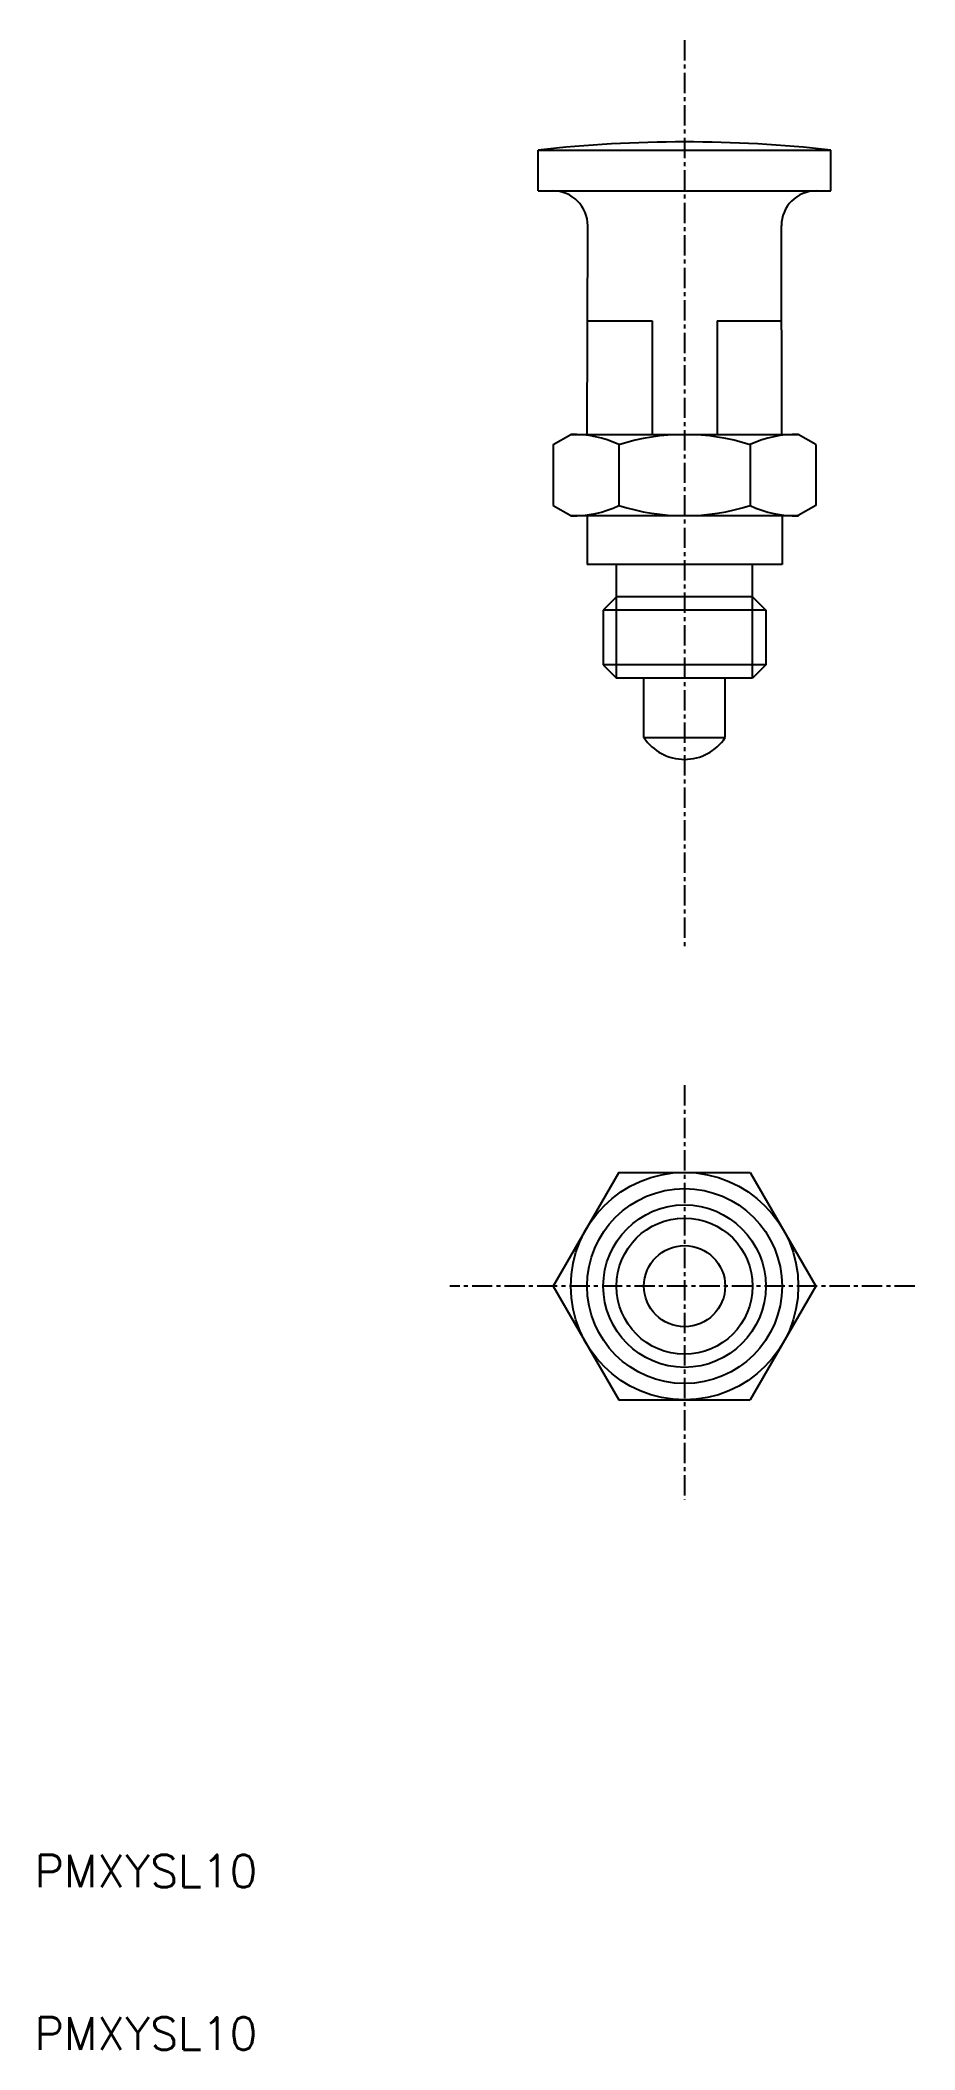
# Model space of a CAD drawing. Extents: x 10 to 64, y 10 to 134.
import ezdxf

# ---------------------------------------------------------------- set-up
doc = ezdxf.new("R2010")
doc.units = 0
doc.linetypes.add('CENTER', pattern=[2, 1.25, -0.25, 0.25, -0.25])
doc.layers.get('0').update_dxf_attribs({"linetype": 'CONTINUOUS'})
doc.layers.add('CENTER', color=1, linetype='CENTER')
doc.styles.get("Standard").update_dxf_attribs({"font": 'txt.shx'})

msp = doc.modelspace()

# ---------------------------------------------------------------- linework, layer by layer
at = {"color": 7, "linetype": 'CONTINUOUS'}
for p, q in [((41, 124.42), (41, 126.92)), ((41, 126.92), (59, 126.92)), ((59, 124.42), (59, 126.92)), ((41, 124.42), (59, 124.42)), ((44.01, 109.42), (44.04, 122.27)), ((55.99, 109.42), (55.96, 122.27)), ((44.02, 116.42), (48, 116.42)), ((48, 116.42), (48, 109.42)), ((52, 116.42), (52, 109.42)), ((52, 116.42), (55.98, 116.42)), ((41.92, 108.79), (43, 109.42)), ((43, 109.42), (57, 109.42)), ((58.08, 108.79), (57, 109.42)), ((41.92, 108.79), (41.92, 105.04)), ((45.96, 108.79), (45.96, 105.04)), ((54.04, 108.79), (54.04, 105.04)), ((58.08, 108.79), (58.08, 105.04)), ((41.92, 105.04), (43, 104.42)), ((43, 104.42), (57, 104.42)), ((44, 104.42), (44, 101.42)), ((56, 104.42), (56, 101.42)), ((58.08, 105.04), (57, 104.42)), ((56, 101.42), (44, 101.42)), ((45.81, 99.42), (45.81, 101.42)), ((54.19, 99.42), (54.19, 101.42)), ((45.81, 99.42), (45, 98.6)), ((54.19, 99.42), (45.81, 99.42)), ((54.19, 99.42), (55, 98.6)), ((45, 98.6), (45, 95.23)), ((55, 98.6), (45, 98.6)), ((55, 98.6), (55, 95.23)), ((45, 95.23), (45.81, 94.42)), ((55, 95.23), (45, 95.23)), ((54.19, 94.42), (45.81, 94.42)), ((47.5, 90.76), (47.5, 94.42)), ((52.5, 90.76), (52.5, 94.42)), ((55, 95.23), (54.19, 94.42)), ((47.5, 90.76), (52.5, 90.76)), ((45.96, 64), (41.92, 57)), ((45.96, 64), (54.04, 64)), ((54.04, 64), (58.08, 57)), ((41.92, 57), (45.96, 50)), ((58.08, 57), (54.04, 50)), ((45.96, 50), (54.04, 50))]:
    msp.add_line(p, q, dxfattribs=at)
at = {"color": 3, "linetype": 'CONTINUOUS'}
for p, q in [((45.81, 94.42), (45.81, 99.42)), ((54.19, 94.42), (54.19, 99.42))]:
    msp.add_line(p, q, dxfattribs=at)
at = {"color": 7, "linetype": 'CONTINUOUS'}
for radius in [7, 6, 5, 2.5]:
    msp.add_circle((50, 57), radius, dxfattribs=at)
at = {"color": 3, "linetype": 'CONTINUOUS'}
msp.add_circle((50, 57), 4.19, dxfattribs=at)
at = {"color": 7, "linetype": 'CONTINUOUS'}
for centre, radius, start, end in [((50, 46.17), 81.25, 83.6403, 96.3597), ((41.9, 122.27), 2.14, 359.8209, 90), ((58.1, 122.27), 2.14, 90, 180.1791), ((43.15, 102.83), 6.59, 64.8004, 91.3347), ((50, 96.04), 13.37, 72.412, 107.588), ((56.85, 102.83), 6.59, 88.6653, 115.1996), ((43.15, 111), 6.59, 268.6653, 295.1996), ((50, 117.79), 13.37, 252.412, 287.588), ((56.85, 111), 6.59, 244.8004, 271.3347), ((50, 92.42), 3, 213.5573, 326.4427)]:
    msp.add_arc(centre, radius, start, end, dxfattribs=at)
at = {"layer": 'CENTER', "color": 1, "linetype": 'CENTER'}
for p, q in [((50, 133.68), (50, 77.69)), ((50, 69.36), (50, 43.85)), ((64.17, 57), (35.55, 57))]:
    msp.add_line(p, q, dxfattribs=at)

# ---------------------------------------------------------------- texts
at = {"color": 7, "linetype": 'CONTINUOUS'}
for p in [(10, 20), (10, 10)]:
    msp.add_text('PMXYSL10', height=2, dxfattribs=at).set_placement(p)

doc.saveas('drawing.dxf')
